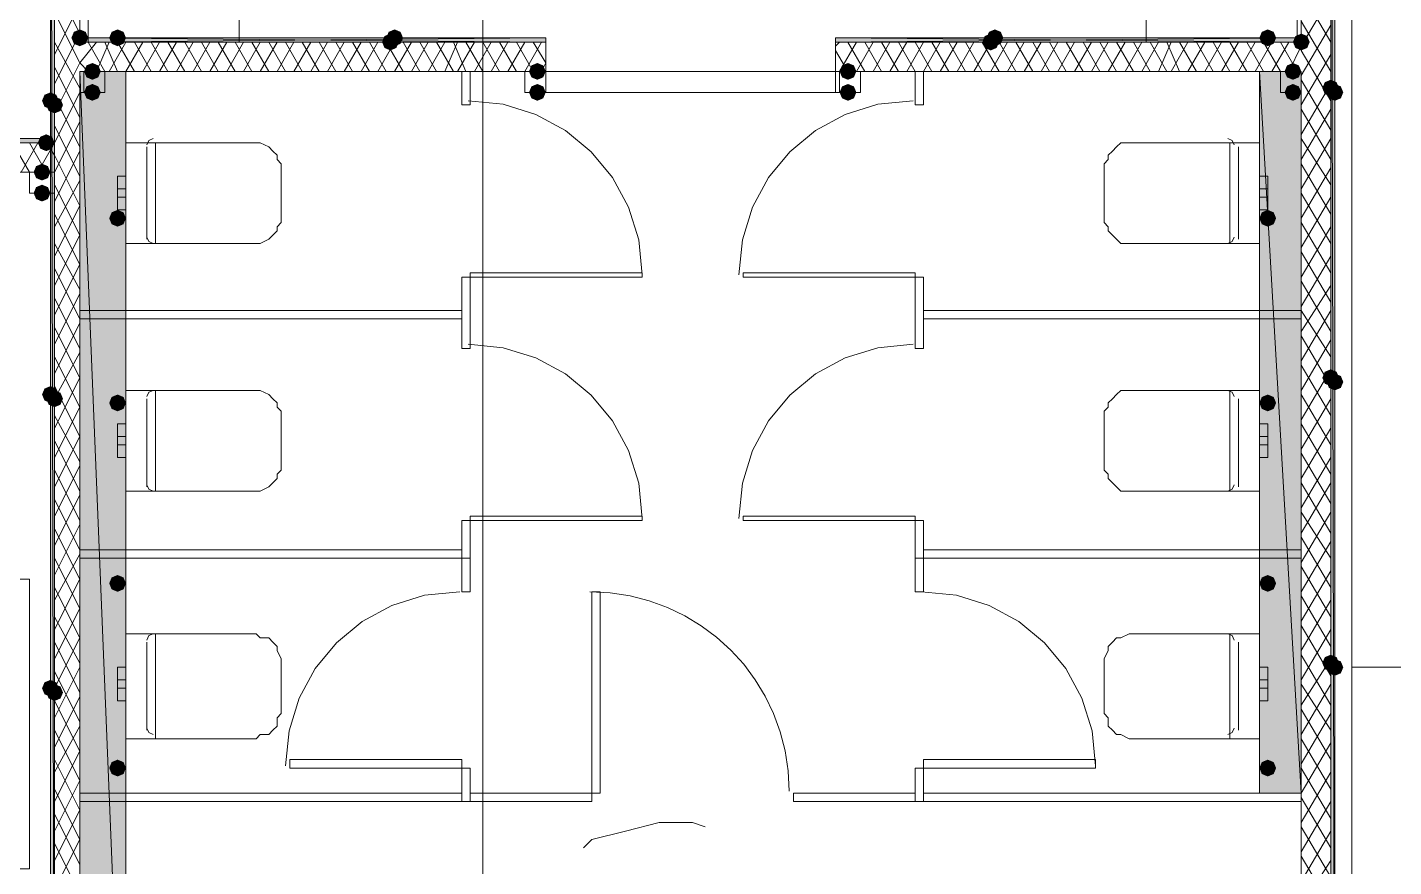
# Model space of a CAD drawing. Header units: millimetres. Extents: x 0 to 420, y 0 to 297.
# Drawn here: x 373.36 to 387.14, y 144.46 to 152.93 of the extents above; entities that cross this region are included whole.
import ezdxf

# ---------------------------------------------------------------- set-up
doc = ezdxf.new("R2010")
doc.units = ezdxf.units.MM

msp = doc.modelspace()

# ---------------------------------------------------------------- hatches: boundary and pattern name
h = msp.add_hatch(color=7)
h.paths.add_polyline_path([(373.634, 158.072667), (373.591667, 158.072667), (373.634, 140.335)], flags=0)
h.paths.add_polyline_path([(373.591667, 158.072667), (373.634, 140.335), (373.591667, 140.335)], flags=0)
h = msp.add_hatch(color=7)
h.paths.add_polyline_path([(386.545667, 158.072667), (386.503333, 158.072667), (386.545667, 140.716)], flags=0)
h.paths.add_polyline_path([(386.503333, 158.072667), (386.545667, 140.716), (386.503333, 140.716)], flags=0)
for color, points in [(254, [(373.972667, 152.823333), (373.947796, 152.763537), (373.888, 152.738667), (373.828204, 152.763537), (373.803333, 152.823333), (373.828204, 152.883129), (373.888, 152.908), (373.947796, 152.883129)]), (7, [(374.353667, 152.823333), (374.328796, 152.763537), (374.269, 152.738667), (374.209204, 152.763537), (374.184333, 152.823333), (374.209204, 152.883129), (374.269, 152.908), (374.328796, 152.883129)]), (254, [(377.105333, 152.781), (377.080462, 152.721204), (377.020667, 152.696333), (376.960871, 152.721204), (376.936, 152.781), (376.960871, 152.840796), (377.020667, 152.865667), (377.080462, 152.840796)]), (254, [(377.147667, 152.823333), (377.122796, 152.763537), (377.063, 152.738667), (377.003204, 152.763537), (376.978333, 152.823333), (377.003204, 152.883129), (377.063, 152.908), (377.122796, 152.883129)]), (254, [(383.159, 152.781), (383.134129, 152.721204), (383.074333, 152.696333), (383.014537, 152.721204), (382.989667, 152.781), (383.014537, 152.840796), (383.074333, 152.865667), (383.134129, 152.840796)]), (254, [(383.201333, 152.823333), (383.176462, 152.763537), (383.116667, 152.738667), (383.056871, 152.763537), (383.032, 152.823333), (383.056871, 152.883129), (383.116667, 152.908), (383.176462, 152.883129)]), (7, [(385.953, 152.823333), (385.928129, 152.763537), (385.868333, 152.738667), (385.808538, 152.763537), (385.783667, 152.823333), (385.808537, 152.883129), (385.868333, 152.908), (385.928129, 152.883129)]), (254, [(386.291667, 152.781), (386.266796, 152.721204), (386.207, 152.696333), (386.147204, 152.721204), (386.122333, 152.781), (386.147204, 152.840796), (386.207, 152.865667), (386.266796, 152.840796)]), (7, [(374.099667, 152.484667), (374.074796, 152.424871), (374.015, 152.4), (373.955204, 152.424871), (373.930333, 152.484667), (373.955204, 152.544462), (374.015, 152.569333), (374.074796, 152.544463)]), (7, [(378.587, 152.484667), (378.562129, 152.424871), (378.502333, 152.4), (378.442538, 152.424871), (378.417667, 152.484667), (378.442537, 152.544462), (378.502333, 152.569333), (378.562129, 152.544463)]), (7, [(381.719667, 152.484667), (381.694796, 152.424871), (381.635, 152.4), (381.575204, 152.424871), (381.550333, 152.484667), (381.575204, 152.544462), (381.635, 152.569333), (381.694796, 152.544463)]), (7, [(386.207, 152.484667), (386.182129, 152.424871), (386.122333, 152.4), (386.062538, 152.424871), (386.037667, 152.484667), (386.062537, 152.544462), (386.122333, 152.569333), (386.182129, 152.544463)]), (254, [(373.676333, 152.188333), (373.651462, 152.128537), (373.591667, 152.103667), (373.531871, 152.128537), (373.507, 152.188333), (373.531871, 152.248129), (373.591667, 152.273), (373.651462, 152.248129)]), (7, [(374.099667, 152.273), (374.074796, 152.213204), (374.015, 152.188333), (373.955204, 152.213204), (373.930333, 152.273), (373.955204, 152.332796), (374.015, 152.357667), (374.074796, 152.332796)]), (7, [(378.587, 152.273), (378.562129, 152.213204), (378.502333, 152.188333), (378.442538, 152.213204), (378.417667, 152.273), (378.442537, 152.332796), (378.502333, 152.357667), (378.562129, 152.332796)]), (7, [(381.719667, 152.273), (381.694796, 152.213204), (381.635, 152.188333), (381.575204, 152.213204), (381.550333, 152.273), (381.575204, 152.332796), (381.635, 152.357667), (381.694796, 152.332796)]), (7, [(386.207, 152.273), (386.182129, 152.213204), (386.122333, 152.188333), (386.062538, 152.213204), (386.037667, 152.273), (386.062537, 152.332796), (386.122333, 152.357667), (386.182129, 152.332796)]), (254, [(386.588, 152.315333), (386.563129, 152.255537), (386.503333, 152.230667), (386.443537, 152.255537), (386.418667, 152.315333), (386.443537, 152.375129), (386.503333, 152.4), (386.563129, 152.375129)]), (254, [(386.630333, 152.273), (386.605462, 152.213204), (386.545667, 152.188333), (386.485871, 152.213204), (386.461, 152.273), (386.485871, 152.332796), (386.545667, 152.357667), (386.605462, 152.332796)]), (254, [(373.718667, 152.146), (373.693796, 152.086204), (373.634, 152.061333), (373.574204, 152.086204), (373.549333, 152.146), (373.574204, 152.205796), (373.634, 152.230667), (373.693796, 152.205796)]), (254, [(373.634, 151.765), (373.609129, 151.705204), (373.549333, 151.680333), (373.489537, 151.705204), (373.464667, 151.765), (373.489537, 151.824796), (373.549333, 151.849667), (373.609129, 151.824796)]), (254, [(373.634, 151.765), (373.609129, 151.705204), (373.549333, 151.680333), (373.489537, 151.705204), (373.464667, 151.765), (373.489537, 151.824796), (373.549333, 151.849667), (373.609129, 151.824796)]), (7, [(373.591667, 151.468667), (373.566796, 151.408871), (373.507, 151.384), (373.447204, 151.408871), (373.422333, 151.468667), (373.447204, 151.528462), (373.507, 151.553333), (373.566796, 151.528463)]), (7, [(373.591667, 151.257), (373.566796, 151.197204), (373.507, 151.172333), (373.447204, 151.197204), (373.422333, 151.257), (373.447204, 151.316796), (373.507, 151.341667), (373.566796, 151.316796)]), (7, [(374.353667, 151.003), (374.328796, 150.943204), (374.269, 150.918333), (374.209204, 150.943204), (374.184333, 151.003), (374.209204, 151.062796), (374.269, 151.087667), (374.328796, 151.062796)]), (7, [(385.953, 151.003), (385.928129, 150.943204), (385.868333, 150.918333), (385.808538, 150.943204), (385.783667, 151.003), (385.808537, 151.062796), (385.868333, 151.087667), (385.928129, 151.062796)]), (254, [(386.588, 149.394333), (386.563129, 149.334537), (386.503333, 149.309667), (386.443537, 149.334537), (386.418667, 149.394333), (386.443537, 149.454129), (386.503333, 149.479), (386.563129, 149.454129)]), (254, [(386.630333, 149.352), (386.605462, 149.292204), (386.545667, 149.267333), (386.485871, 149.292204), (386.461, 149.352), (386.485871, 149.411796), (386.545667, 149.436667), (386.605462, 149.411796)]), (254, [(373.676333, 149.225), (373.651462, 149.165204), (373.591667, 149.140333), (373.531871, 149.165204), (373.507, 149.225), (373.531871, 149.284796), (373.591667, 149.309667), (373.651462, 149.284796)]), (254, [(373.718667, 149.182667), (373.693796, 149.122871), (373.634, 149.098), (373.574204, 149.122871), (373.549333, 149.182667), (373.574204, 149.242462), (373.634, 149.267333), (373.693796, 149.242463)]), (7, [(374.353667, 149.140333), (374.328796, 149.080537), (374.269, 149.055667), (374.209204, 149.080537), (374.184333, 149.140333), (374.209204, 149.200129), (374.269, 149.225), (374.328796, 149.200129)]), (7, [(385.953, 149.140333), (385.928129, 149.080537), (385.868333, 149.055667), (385.808538, 149.080537), (385.783667, 149.140333), (385.808537, 149.200129), (385.868333, 149.225), (385.928129, 149.200129)]), (7, [(374.353667, 147.32), (374.328796, 147.260204), (374.269, 147.235333), (374.209204, 147.260204), (374.184333, 147.32), (374.209204, 147.379796), (374.269, 147.404667), (374.328796, 147.379796)]), (7, [(385.953, 147.32), (385.928129, 147.260204), (385.868333, 147.235333), (385.808538, 147.260204), (385.783667, 147.32), (385.808537, 147.379796), (385.868333, 147.404667), (385.928129, 147.379796)]), (254, [(386.588, 146.515667), (386.563129, 146.455871), (386.503333, 146.431), (386.443537, 146.455871), (386.418667, 146.515667), (386.443537, 146.575462), (386.503333, 146.600333), (386.563129, 146.575463)]), (254, [(386.630333, 146.473333), (386.605462, 146.413537), (386.545667, 146.388667), (386.485871, 146.413537), (386.461, 146.473333), (386.485871, 146.533129), (386.545667, 146.558), (386.605462, 146.533129)]), (254, [(373.676333, 146.261667), (373.651462, 146.201871), (373.591667, 146.177), (373.531871, 146.201871), (373.507, 146.261667), (373.531871, 146.321462), (373.591667, 146.346333), (373.651462, 146.321463)]), (254, [(373.718667, 146.219333), (373.693796, 146.159538), (373.634, 146.134667), (373.574204, 146.159538), (373.549333, 146.219333), (373.574204, 146.279129), (373.634, 146.304), (373.693796, 146.279129)]), (7, [(374.353667, 145.457333), (374.328796, 145.397537), (374.269, 145.372667), (374.209204, 145.397537), (374.184333, 145.457333), (374.209204, 145.517129), (374.269, 145.542), (374.328796, 145.517129)]), (7, [(385.953, 145.457333), (385.928129, 145.397537), (385.868333, 145.372667), (385.808538, 145.397537), (385.783667, 145.457333), (385.808537, 145.517129), (385.868333, 145.542), (385.928129, 145.517129)])]:
    msp.add_hatch(color=color).paths.add_polyline_path(points, flags=0)
h = msp.add_hatch(color=7)
h.paths.add_polyline_path([(378.587, 152.823333), (373.888, 152.823333), (378.587, 152.781)], flags=0)
h.paths.add_polyline_path([(373.888, 152.823333), (378.587, 152.781), (373.888, 152.781)], flags=0)
h = msp.add_hatch(color=7)
h.paths.add_polyline_path([(386.207, 152.823333), (381.508, 152.823333), (386.207, 152.781)], flags=0)
h.paths.add_polyline_path([(381.508, 152.823333), (386.207, 152.781), (381.508, 152.781)], flags=0)
h = msp.add_hatch(color=7)
h.paths.add_polyline_path([(374.353667, 152.484667), (373.888, 152.484667), (374.353667, 141.054667)], flags=0)
h.paths.add_polyline_path([(373.888, 152.484667), (374.353667, 141.054667), (373.888, 141.054667)], flags=0)
h = msp.add_hatch(color=7)
h.paths.add_polyline_path([(386.207, 152.484667), (385.783667, 152.484667), (386.207, 145.203333)], flags=0)
h.paths.add_polyline_path([(385.783667, 152.484667), (386.207, 145.203333), (385.783667, 145.203333)], flags=0)
h = msp.add_hatch(color=7)
h.paths.add_polyline_path([(373.549333, 151.807333), (367.03, 151.807333), (373.549333, 151.765)], flags=0)
h.paths.add_polyline_path([(367.03, 151.807333), (373.549333, 151.765), (367.03, 151.765)], flags=0)

# ---------------------------------------------------------------- linework, layer by layer
at = {"color": 7, "lineweight": 0}
for points in [[(100.922667, 105.029), (386.715, 105.029), (386.715, 222.715667), (100.922667, 222.715667)], [(395.435667, 181.271333), (395.435667, 146.473333), (386.715, 146.473333), (386.715, 181.271333)], [(373.634, 158.072667), (373.591667, 158.072667), (373.634, 140.335)], [(373.591667, 158.072667), (373.634, 140.335), (373.591667, 140.335)], [(373.634, 140.335), (373.634, 158.072667), (373.591667, 158.072667), (373.591667, 140.335)], [(373.634, 140.335), (373.634, 158.072667), (373.591667, 158.072667), (373.591667, 140.335)], [(386.545667, 158.072667), (386.503333, 158.072667), (386.545667, 140.716)], [(386.503333, 158.072667), (386.545667, 140.716), (386.503333, 140.716)], [(386.503333, 158.072667), (386.503333, 140.716), (386.545667, 140.716), (386.545667, 158.072667)], [(386.503333, 158.072667), (386.503333, 140.716), (386.545667, 140.716), (386.545667, 158.072667)], [(378.587, 152.823333), (373.888, 152.823333), (378.587, 152.781)], [(373.888, 152.823333), (378.587, 152.781), (373.888, 152.781)], [(378.587, 152.823333), (373.888, 152.823333), (373.888, 152.781), (378.587, 152.781)], [(378.587, 152.823333), (373.888, 152.823333), (373.888, 152.781), (378.587, 152.781)], [(386.207, 152.823333), (381.508, 152.823333), (386.207, 152.781)], [(381.508, 152.823333), (386.207, 152.781), (381.508, 152.781)], [(381.508, 152.781), (381.508, 152.823333), (386.207, 152.823333), (386.207, 152.781), (381.508, 152.781), (386.207, 152.781), (386.207, 152.823333), (381.508, 152.823333)], [(374.353667, 152.484667), (373.888, 152.484667), (374.353667, 141.054667)], [(373.888, 152.484667), (374.353667, 141.054667), (373.888, 141.054667)], [(373.888, 152.484667), (374.142, 152.484667), (374.142, 152.273), (373.888, 152.273)], [(374.353667, 152.484667), (374.353667, 141.054667), (373.888, 141.054667), (373.888, 152.484667)], [(373.930333, 152.484667), (373.930333, 152.273), (374.142, 152.273), (374.142, 152.484667)], [(377.825, 152.484667), (377.740333, 152.484667), (377.740333, 152.146), (377.825, 152.146)], [(378.375333, 152.484667), (378.587, 152.484667), (378.587, 152.273), (378.375333, 152.273), (378.375333, 152.484667), (378.587, 152.484667), (378.587, 152.273), (378.375333, 152.273)], [(381.508, 152.484667), (381.762, 152.484667), (381.762, 152.273), (381.508, 152.273)], [(381.550333, 152.484667), (381.550333, 152.273), (381.762, 152.273), (381.762, 152.484667)], [(382.312333, 152.484667), (382.397, 152.484667), (382.397, 152.146), (382.312333, 152.146)], [(386.207, 152.484667), (385.783667, 152.484667), (386.207, 145.203333)], [(385.783667, 152.484667), (386.207, 145.203333), (385.783667, 145.203333)], [(386.207, 152.484667), (385.783667, 152.484667), (385.783667, 145.203333), (386.207, 145.203333)], [(385.995333, 152.484667), (386.207, 152.484667), (386.207, 152.273), (385.995333, 152.273), (385.995333, 152.484667), (386.207, 152.484667), (386.207, 152.273), (385.995333, 152.273)], [(373.549333, 151.807333), (367.03, 151.807333), (373.549333, 151.765)], [(367.03, 151.807333), (373.549333, 151.765), (367.03, 151.765)], [(367.03, 151.765), (367.03, 151.807333), (373.549333, 151.807333), (373.549333, 151.765), (367.03, 151.765), (373.549333, 151.765), (373.549333, 151.807333), (367.03, 151.807333)], [(375.92, 151.468667), (375.92, 151.553333), (375.877667, 151.595667), (375.877667, 151.638), (375.835333, 151.680333), (375.793, 151.722667), (375.708333, 151.765), (375.666, 151.765), (375.623667, 151.765), (374.353667, 151.765), (374.353667, 150.749), (375.623667, 150.749), (375.666, 150.749), (375.708333, 150.749), (375.793, 150.791333), (375.835333, 150.833667), (375.877667, 150.876), (375.877667, 150.918333), (375.92, 150.960667), (375.92, 151.003)], [(384.217333, 151.468667), (384.217333, 151.553333), (384.259667, 151.595667), (384.259667, 151.638), (384.302, 151.680333), (384.344333, 151.722667), (384.386667, 151.765), (384.471333, 151.765), (384.513667, 151.765), (385.783667, 151.765), (385.783667, 150.749), (384.513667, 150.749), (384.471333, 150.749), (384.386667, 150.749), (384.344333, 150.791333), (384.302, 150.833667), (384.259667, 150.876), (384.259667, 150.918333), (384.217333, 150.960667), (384.217333, 151.003)], [(374.353667, 151.595667), (374.353667, 150.918333)], [(385.783667, 151.595667), (385.783667, 150.918333)], [(373.634, 140.335), (373.634, 151.468667), (357.039333, 151.468667), (357.039333, 140.335)], [(373.634, 151.468667), (373.38, 151.468667), (373.38, 151.257), (373.634, 151.257)], [(373.591667, 151.468667), (373.591667, 151.257), (373.38, 151.257), (373.38, 151.468667)], [(377.740333, 150.029333), (377.740333, 149.690667), (377.825, 149.690667), (377.825, 150.029333), (377.825, 150.410333), (377.740333, 150.410333)], [(377.825, 150.410333), (379.560667, 150.410333), (379.560667, 150.452667), (377.825, 150.452667)], [(382.312333, 150.410333), (380.576667, 150.410333), (380.576667, 150.452667), (382.312333, 150.452667)], [(382.397, 150.029333), (382.397, 149.690667), (382.312333, 149.690667), (382.312333, 150.029333), (382.312333, 150.410333), (382.397, 150.410333)], [(373.888, 150.071667), (373.888, 149.987), (377.740333, 149.987), (377.740333, 150.071667)], [(386.207, 150.071667), (386.207, 149.987), (382.397, 149.987), (382.397, 150.071667)], [(375.92, 148.971), (375.92, 149.055667), (375.877667, 149.098), (375.877667, 149.140333), (375.835333, 149.182667), (375.793, 149.225), (375.708333, 149.267333), (375.666, 149.267333), (375.623667, 149.267333), (374.353667, 149.267333), (374.353667, 148.251333), (375.623667, 148.251333), (375.666, 148.251333), (375.708333, 148.251333), (375.793, 148.293667), (375.835333, 148.336), (375.877667, 148.378333), (375.877667, 148.420667), (375.92, 148.463), (375.92, 148.505333)], [(384.217333, 148.971), (384.217333, 149.055667), (384.259667, 149.098), (384.259667, 149.140333), (384.302, 149.182667), (384.344333, 149.225), (384.386667, 149.267333), (384.471333, 149.267333), (384.513667, 149.267333), (385.783667, 149.267333), (385.783667, 148.251333), (384.513667, 148.251333), (384.471333, 148.251333), (384.386667, 148.251333), (384.344333, 148.293667), (384.302, 148.336), (384.259667, 148.378333), (384.259667, 148.420667), (384.217333, 148.463), (384.217333, 148.505333)], [(374.353667, 149.098), (374.353667, 148.378333)], [(385.783667, 149.098), (385.783667, 148.378333)], [(377.825, 147.955), (377.825, 147.997333), (379.560667, 147.997333), (379.560667, 147.955), (377.825, 147.955), (377.740333, 147.955), (377.740333, 147.574), (377.825, 147.574)], [(382.312333, 147.955), (382.312333, 147.997333), (380.576667, 147.997333), (380.576667, 147.955), (382.312333, 147.955), (382.397, 147.955), (382.397, 147.574), (382.312333, 147.574)], [(373.888, 147.658667), (373.888, 147.574), (377.740333, 147.574), (377.740333, 147.658667)], [(386.207, 147.658667), (386.207, 147.574), (382.397, 147.574), (382.397, 147.658667)], [(377.825, 147.574), (377.740333, 147.574), (377.740333, 147.235333), (377.825, 147.235333)], [(382.312333, 147.574), (382.397, 147.574), (382.397, 147.235333), (382.312333, 147.235333)], [(371.686667, 144.483667), (371.686667, 147.32), (371.686667, 147.362333), (371.729, 147.362333), (373.337667, 147.362333), (373.38, 147.362333), (373.38, 147.32), (373.38, 144.483667), (373.38, 144.441333), (373.337667, 144.441333), (371.729, 144.441333), (371.686667, 144.441333)], [(379.052667, 145.203333), (379.052667, 147.235333), (379.137333, 147.235333), (379.137333, 145.203333)], [(375.92, 146.515667), (375.92, 146.558), (375.877667, 146.642667), (375.877667, 146.685), (375.835333, 146.727333), (375.793, 146.769667), (375.708333, 146.769667), (375.666, 146.812), (375.623667, 146.812), (374.353667, 146.812), (374.353667, 145.753667), (375.623667, 145.753667), (375.666, 145.753667), (375.708333, 145.796), (375.793, 145.796), (375.835333, 145.838333), (375.877667, 145.880667), (375.877667, 145.965333), (375.92, 146.007667), (375.92, 146.05)], [(384.217333, 146.515667), (384.217333, 146.558), (384.259667, 146.642667), (384.259667, 146.685), (384.302, 146.727333), (384.344333, 146.769667), (384.386667, 146.769667), (384.471333, 146.812), (384.513667, 146.812), (385.783667, 146.812), (385.783667, 145.753667), (384.513667, 145.753667), (384.471333, 145.753667), (384.386667, 145.796), (384.344333, 145.796), (384.302, 145.838333), (384.259667, 145.880667), (384.259667, 145.965333), (384.217333, 146.007667), (384.217333, 146.05)], [(374.353667, 146.642667), (374.353667, 145.923)], [(385.783667, 146.642667), (385.783667, 145.923)], [(377.740333, 145.542), (376.004667, 145.542), (376.004667, 145.457333), (377.740333, 145.457333)], [(382.397, 145.542), (384.132667, 145.542), (384.132667, 145.457333), (382.397, 145.457333)], [(377.825, 145.457333), (377.740333, 145.457333), (377.740333, 145.118667), (377.825, 145.118667)], [(382.312333, 145.457333), (382.397, 145.457333), (382.397, 145.118667), (382.312333, 145.118667)], [(373.888, 145.203333), (373.888, 145.118667), (377.740333, 145.118667), (377.740333, 145.203333)], [(379.052667, 145.203333), (379.052667, 145.118667), (377.825, 145.118667), (377.825, 145.203333)], [(382.312333, 145.203333), (382.312333, 145.118667), (381.084667, 145.118667), (381.084667, 145.203333)], [(386.207, 145.203333), (386.207, 145.118667), (382.397, 145.118667), (382.397, 145.203333)]]:
    msp.add_lwpolyline(points, close=True, dxfattribs=at)
at = {"color": 1, "lineweight": 0}
msp.add_lwpolyline([(278.595667, 123.232333), (368.596334, 123.232333), (368.596334, 124.375333), (370.205, 124.375333), (370.924667, 124.375333), (370.924667, 108.458), (377.952, 108.458), (377.952, 160.739666), (380.195667, 160.739666), (380.195667, 163.872333), (365.294334, 163.872333), (365.294334, 145.668999), (361.992334, 145.668999), (361.992334, 149.351999), (361.992334, 150.071666), (361.272667, 150.071666), (348.191667, 150.071666), (348.191667, 146.430999), (348.191667, 145.668999), (344.381667, 145.668999), (344.381667, 149.351999), (344.381667, 150.071666), (330.792667, 150.071666)], dxfattribs=at)
at = {"color": 7, "lineweight": 0}
for points in [[(373.634, 160.528), (373.634, 151.765)], [(386.503333, 105.537), (386.503333, 160.528)], [(373.634, 158.072667), (373.634, 140.335), (373.591667, 158.072667), (373.591667, 140.335)], [(386.503333, 140.716), (386.503333, 158.072667), (386.545667, 140.716), (386.545667, 158.072667)], [(375.496667, 152.781), (373.888, 152.781), (373.888, 157.437667), (375.496667, 157.437667)], [(373.888, 152.781), (373.888, 157.437667)], [(373.972667, 152.781), (373.972667, 157.437667)], [(375.496667, 152.781), (375.496667, 157.437667)], [(384.640667, 152.781), (384.640667, 157.437667)], [(384.640667, 152.781), (386.207, 152.781), (386.207, 157.437667), (384.640667, 157.437667)], [(386.164667, 152.781), (386.164667, 157.437667)], [(386.207, 157.437667), (386.207, 152.781)], [(373.888, 152.865667), (373.634, 153.373667)], [(386.503333, 152.781), (386.207, 153.289)], [(386.207, 152.738667), (386.503333, 153.246667)], [(373.634, 152.654), (373.888, 153.162)], [(373.888, 152.569333), (373.634, 153.077333)], [(386.503333, 152.484667), (386.207, 152.992667)], [(373.634, 152.357667), (373.888, 152.865667)], [(378.587, 152.823333), (373.888, 152.823333), (378.587, 152.823333), (373.888, 152.781)], [(386.207, 152.781), (381.508, 152.781), (386.207, 152.823333), (381.508, 152.823333)], [(386.207, 152.442333), (386.503333, 152.950333)], [(373.888, 152.315333), (373.634, 152.781)], [(373.888, 152.569333), (374.057333, 152.781)], [(378.587, 152.781), (373.888, 152.781)], [(373.888, 152.484667), (378.587, 152.484667), (378.587, 152.781)], [(374.142, 152.484667), (373.972667, 152.781)], [(374.057333, 152.484667), (374.184333, 152.781)], [(374.269, 152.484667), (374.142, 152.781)], [(374.184333, 152.484667), (374.353667, 152.781)], [(374.438333, 152.484667), (374.269, 152.781)], [(374.353667, 152.484667), (374.523, 152.781)], [(374.607667, 152.484667), (374.438333, 152.781)], [(374.523, 152.484667), (374.692333, 152.781)], [(374.777, 152.484667), (374.607667, 152.781)], [(374.692333, 152.484667), (374.861667, 152.781)], [(374.946333, 152.484667), (374.777, 152.781)], [(374.861667, 152.484667), (375.031, 152.781)], [(375.115667, 152.484667), (374.946333, 152.781)], [(375.031, 152.484667), (375.200333, 152.781)], [(375.285, 152.484667), (375.115667, 152.781)], [(375.200333, 152.484667), (375.369667, 152.781)], [(375.454333, 152.484667), (375.285, 152.781)], [(375.369667, 152.484667), (375.539, 152.781)], [(375.623667, 152.484667), (375.454333, 152.781)], [(375.539, 152.484667), (375.708333, 152.781)], [(375.793, 152.484667), (375.623667, 152.781)], [(375.708333, 152.484667), (375.877667, 152.781)], [(375.962333, 152.484667), (375.793, 152.781)], [(375.877667, 152.484667), (376.047, 152.781)], [(376.131667, 152.484667), (375.962333, 152.781)], [(376.047, 152.484667), (376.216333, 152.781)], [(376.301, 152.484667), (376.131667, 152.781)], [(376.216333, 152.484667), (376.385667, 152.781)], [(376.470333, 152.484667), (376.301, 152.781)], [(376.385667, 152.484667), (376.555, 152.781)], [(376.639667, 152.484667), (376.470333, 152.781)], [(376.555, 152.484667), (376.724333, 152.781)], [(376.809, 152.484667), (376.639667, 152.781)], [(376.724333, 152.484667), (376.893667, 152.781)], [(376.978333, 152.484667), (376.809, 152.781)], [(376.893667, 152.484667), (377.063, 152.781)], [(377.147667, 152.484667), (376.978333, 152.781)], [(377.063, 152.484667), (377.232333, 152.781)], [(377.317, 152.484667), (377.147667, 152.781)], [(377.232333, 152.484667), (377.401667, 152.781)], [(377.486333, 152.484667), (377.317, 152.781)], [(377.401667, 152.484667), (377.571, 152.781)], [(377.655667, 152.484667), (377.486333, 152.781)], [(377.571, 152.484667), (377.698, 152.781)], [(377.782667, 152.484667), (377.655667, 152.781)], [(377.698, 152.484667), (377.867333, 152.781)], [(377.952, 152.484667), (377.782667, 152.781)], [(377.867333, 152.484667), (378.036667, 152.781)], [(378.121333, 152.484667), (377.952, 152.781)], [(378.036667, 152.484667), (378.206, 152.781)], [(378.290667, 152.484667), (378.121333, 152.781)], [(378.206, 152.484667), (378.375333, 152.781)], [(378.46, 152.484667), (378.290667, 152.781)], [(378.375333, 152.484667), (378.544667, 152.781)], [(378.587, 152.569333), (378.46, 152.781)], [(381.508, 152.738667), (381.550333, 152.781)], [(386.207, 152.781), (381.508, 152.781), (381.508, 152.484667), (386.207, 152.484667)], [(381.635, 152.484667), (381.508, 152.696333)], [(381.550333, 152.484667), (381.719667, 152.781)], [(381.804333, 152.484667), (381.635, 152.781)], [(381.719667, 152.484667), (381.889, 152.781)], [(381.973667, 152.484667), (381.804333, 152.781)], [(381.889, 152.484667), (382.058333, 152.781)], [(382.143, 152.484667), (381.973667, 152.781)], [(382.058333, 152.484667), (382.227667, 152.781)], [(382.312333, 152.484667), (382.143, 152.781)], [(382.227667, 152.484667), (382.397, 152.781)], [(382.481667, 152.484667), (382.312333, 152.781)], [(382.397, 152.484667), (382.566333, 152.781)], [(382.651, 152.484667), (382.481667, 152.781)], [(382.566333, 152.484667), (382.735667, 152.781)], [(382.820333, 152.484667), (382.651, 152.781)], [(382.735667, 152.484667), (382.905, 152.781)], [(382.989667, 152.484667), (382.820333, 152.781)], [(382.905, 152.484667), (383.074333, 152.781)], [(383.159, 152.484667), (382.989667, 152.781)], [(383.074333, 152.484667), (383.243667, 152.781)], [(383.328333, 152.484667), (383.159, 152.781)], [(383.243667, 152.484667), (383.413, 152.781)], [(383.497667, 152.484667), (383.328333, 152.781)], [(383.413, 152.484667), (383.582333, 152.781)], [(383.667, 152.484667), (383.497667, 152.781)], [(383.582333, 152.484667), (383.751667, 152.781)], [(383.836333, 152.484667), (383.667, 152.781)], [(383.751667, 152.484667), (383.921, 152.781)], [(384.005667, 152.484667), (383.836333, 152.781)], [(383.921, 152.484667), (384.090333, 152.781)], [(384.175, 152.484667), (384.005667, 152.781)], [(384.090333, 152.484667), (384.259667, 152.781)], [(384.344333, 152.484667), (384.175, 152.781)], [(384.259667, 152.484667), (384.429, 152.781)], [(384.513667, 152.484667), (384.344333, 152.781)], [(384.429, 152.484667), (384.598333, 152.781)], [(384.683, 152.484667), (384.513667, 152.781)], [(384.598333, 152.484667), (384.767667, 152.781)], [(384.852333, 152.484667), (384.683, 152.781)], [(384.767667, 152.484667), (384.894667, 152.781)], [(384.979333, 152.484667), (384.852333, 152.781)], [(384.894667, 152.484667), (385.064, 152.781)], [(385.148667, 152.484667), (384.979333, 152.781)], [(385.064, 152.484667), (385.233333, 152.781)], [(385.318, 152.484667), (385.148667, 152.781)], [(385.233333, 152.484667), (385.402667, 152.781)], [(385.487333, 152.484667), (385.318, 152.781)], [(385.402667, 152.484667), (385.572, 152.781)], [(385.656667, 152.484667), (385.487333, 152.781)], [(385.572, 152.484667), (385.741333, 152.781)], [(385.826, 152.484667), (385.656667, 152.781)], [(385.741333, 152.484667), (385.910667, 152.781)], [(385.995333, 152.484667), (385.826, 152.781)], [(385.910667, 152.484667), (386.08, 152.781)], [(386.164667, 152.484667), (385.995333, 152.781)], [(386.08, 152.484667), (386.207, 152.738667)], [(386.207, 152.696333), (386.164667, 152.781)], [(386.503333, 152.188333), (386.207, 152.696333)], [(373.634, 152.061333), (373.888, 152.569333)], [(373.972667, 152.484667), (373.888, 152.569333)], [(378.544667, 152.484667), (378.587, 152.569333)], [(386.207, 152.146), (386.503333, 152.654)], [(373.888, 152.019), (373.634, 152.527)], [(373.888, 140.335), (373.888, 152.484667)], [(380.068667, 152.484667), (378.587, 152.484667), (378.587, 152.4)], [(381.508, 152.4), (381.508, 152.484667), (380.068667, 152.484667)], [(386.207, 152.484667), (386.207, 140.335)], [(373.634, 151.765), (373.888, 152.273)], [(378.587, 152.4), (378.587, 152.273), (380.068667, 152.273)], [(380.068667, 152.273), (381.508, 152.273), (381.508, 152.4)], [(386.503333, 151.892), (386.207, 152.4)], [(386.207, 151.849667), (386.503333, 152.357667)], [(373.888, 151.722667), (373.634, 152.230667)], [(379.560667, 150.4315), (379.524974, 150.785565), (379.422607, 151.115342), (379.260629, 151.413766), (379.046105, 151.673772), (378.786099, 151.888296), (378.487675, 152.050274), (378.157899, 152.152641), (377.803833, 152.188333)], [(382.291167, 152.188333), (381.937101, 152.152641), (381.607325, 152.050274), (381.308901, 151.888296), (381.048895, 151.673772), (380.834371, 151.413766), (380.672393, 151.115342), (380.570026, 150.785565), (380.534333, 150.4315)], [(386.207, 151.595667), (386.503333, 152.103667)], [(386.503333, 151.595667), (386.207, 152.103667)], [(373.634, 151.468667), (373.888, 151.976667)], [(373.888, 151.426333), (373.634, 151.934333)], [(373.549333, 151.765), (367.03, 151.765), (373.549333, 151.807333), (367.03, 151.807333)], [(373.634, 151.765), (367.03, 151.765)], [(373.38, 151.468667), (373.210667, 151.765)], [(373.295333, 151.468667), (373.464667, 151.765)], [(373.549333, 151.468667), (373.38, 151.765)], [(373.464667, 151.468667), (373.634, 151.765)], [(373.634, 151.638), (373.549333, 151.765)], [(374.628833, 151.807333), (374.583939, 151.788728), (374.565333, 151.743833)], [(374.565333, 151.722667), (374.565333, 151.257)], [(374.65, 150.749), (374.65, 151.765)], [(385.529667, 151.743833), (385.511061, 151.788728), (385.466167, 151.807333)], [(385.487333, 150.749), (385.487333, 151.765)], [(385.572, 151.722667), (385.572, 151.257)], [(386.207, 151.299333), (386.503333, 151.807333)], [(386.503333, 151.341667), (386.207, 151.807333)], [(373.634, 151.172333), (373.888, 151.680333)], [(373.888, 151.13), (373.634, 151.638)], [(367.03, 151.468667), (373.634, 151.468667)], [(373.634, 151.468667), (373.634, 140.335)], [(386.503333, 151.045333), (386.207, 151.553333)], [(386.207, 151.003), (386.503333, 151.511)], [(373.634, 150.918333), (373.888, 151.384)], [(373.888, 150.833667), (373.634, 151.341667)], [(374.269, 151.299333), (374.269, 151.384), (374.269, 151.426333)], [(374.353667, 151.426333), (374.269, 151.426333)], [(374.353667, 151.299333), (374.269, 151.299333), (374.269, 151.257), (374.269, 151.214667), (374.353667, 151.214667)], [(374.353667, 151.299333), (374.353667, 151.384), (374.353667, 151.426333)], [(374.353667, 151.299333), (374.353667, 151.257), (374.353667, 151.214667)], [(385.783667, 151.299333), (385.783667, 151.384), (385.783667, 151.426333)], [(385.783667, 151.426333), (385.868333, 151.426333)], [(385.783667, 151.299333), (385.783667, 151.257), (385.783667, 151.214667)], [(385.783667, 151.299333), (385.868333, 151.299333), (385.868333, 151.257), (385.868333, 151.214667), (385.783667, 151.214667)], [(385.868333, 151.299333), (385.868333, 151.384), (385.868333, 151.426333)], [(374.269, 151.087667), (374.269, 151.13), (374.269, 151.214667)], [(374.353667, 151.087667), (374.353667, 151.13), (374.353667, 151.214667)], [(374.565333, 151.257), (374.565333, 150.791333)], [(385.572, 151.257), (385.572, 150.791333)], [(385.783667, 151.087667), (385.783667, 151.13), (385.783667, 151.214667)], [(385.868333, 151.087667), (385.868333, 151.13), (385.868333, 151.214667)], [(386.503333, 150.749), (386.207, 151.257)], [(386.207, 150.706667), (386.503333, 151.214667)], [(373.634, 150.622), (373.888, 151.13)], [(373.888, 150.537333), (373.634, 151.045333)], [(374.353667, 151.087667), (374.269, 151.087667)], [(385.783667, 151.087667), (385.868333, 151.087667)], [(386.503333, 150.452667), (386.207, 150.960667)], [(386.207, 150.410333), (386.503333, 150.918333)], [(373.634, 150.325667), (373.888, 150.833667)], [(373.888, 150.283333), (373.634, 150.749)], [(374.565333, 150.8125), (374.583939, 150.767605), (374.628833, 150.749)], [(385.466167, 150.749), (385.511061, 150.767605), (385.529667, 150.8125)], [(386.503333, 150.156333), (386.207, 150.664333)], [(386.207, 150.114), (386.503333, 150.622)], [(373.634, 150.029333), (373.888, 150.537333)], [(373.888, 149.987), (373.634, 150.495)], [(386.503333, 149.86), (386.207, 150.368)], [(373.634, 149.733), (373.888, 150.241)], [(373.888, 149.690667), (373.634, 150.198667)], [(386.207, 149.86), (386.503333, 150.325667)], [(386.207, 149.563667), (386.503333, 150.071667)], [(386.503333, 149.606), (386.207, 150.071667)], [(373.634, 149.436667), (373.888, 149.944667)], [(373.888, 149.394333), (373.634, 149.902333)], [(386.503333, 149.309667), (386.207, 149.817667)], [(373.634, 149.182667), (373.888, 149.648333)], [(379.560667, 147.976167), (379.524974, 148.330232), (379.422607, 148.660009), (379.260629, 148.958432), (379.046105, 149.218438), (378.786099, 149.432962), (378.487675, 149.59494), (378.157899, 149.697308), (377.803833, 149.733)], [(382.291167, 149.733), (381.937101, 149.697308), (381.607325, 149.59494), (381.308901, 149.432962), (381.048895, 149.218438), (380.834371, 148.958432), (380.672393, 148.660009), (380.570026, 148.330232), (380.534333, 147.976167)], [(386.207, 149.267333), (386.503333, 149.775333)], [(373.888, 149.098), (373.634, 149.606)], [(386.503333, 149.013333), (386.207, 149.521333)], [(373.634, 148.886333), (373.888, 149.394333)], [(386.207, 148.971), (386.503333, 149.479)], [(373.888, 148.801667), (373.634, 149.309667)], [(374.628833, 149.267333), (374.583939, 149.248728), (374.565333, 149.203833)], [(374.65, 148.251333), (374.65, 149.267333)], [(385.529667, 149.203833), (385.511061, 149.248728), (385.466167, 149.267333)], [(385.487333, 148.251333), (385.487333, 149.267333)], [(373.634, 148.59), (373.888, 149.098)], [(374.565333, 149.182667), (374.565333, 148.759333)], [(385.572, 149.182667), (385.572, 148.759333)], [(386.503333, 148.717), (386.207, 149.225)], [(386.207, 148.674667), (386.503333, 149.182667)], [(373.888, 148.547667), (373.634, 149.013333)], [(374.269, 148.801667), (374.269, 148.886333), (374.269, 148.928667)], [(374.353667, 148.928667), (374.269, 148.928667)], [(374.353667, 148.801667), (374.353667, 148.886333), (374.353667, 148.928667)], [(385.783667, 148.801667), (385.783667, 148.886333), (385.783667, 148.928667)], [(385.783667, 148.928667), (385.868333, 148.928667)], [(385.868333, 148.801667), (385.868333, 148.886333), (385.868333, 148.928667)], [(386.503333, 148.420667), (386.207, 148.928667)], [(386.207, 148.378333), (386.503333, 148.886333)], [(373.634, 148.293667), (373.888, 148.801667)], [(373.888, 148.251333), (373.634, 148.759333)], [(374.353667, 148.801667), (374.269, 148.801667), (374.269, 148.759333), (374.269, 148.717), (374.353667, 148.717)], [(374.269, 148.59), (374.269, 148.632333), (374.269, 148.717)], [(374.353667, 148.801667), (374.353667, 148.759333), (374.353667, 148.717)], [(374.353667, 148.59), (374.353667, 148.632333), (374.353667, 148.717)], [(374.565333, 148.759333), (374.565333, 148.293667)], [(385.572, 148.759333), (385.572, 148.293667)], [(385.783667, 148.801667), (385.783667, 148.759333), (385.783667, 148.717)], [(385.783667, 148.801667), (385.868333, 148.801667), (385.868333, 148.759333), (385.868333, 148.717), (385.783667, 148.717)], [(385.783667, 148.59), (385.783667, 148.632333), (385.783667, 148.717)], [(385.868333, 148.59), (385.868333, 148.632333), (385.868333, 148.717)], [(374.353667, 148.59), (374.269, 148.59)], [(385.783667, 148.59), (385.868333, 148.59)], [(386.503333, 148.124333), (386.207, 148.632333)], [(386.207, 148.082), (386.503333, 148.59)], [(373.634, 147.997333), (373.888, 148.505333)], [(373.888, 147.955), (373.634, 148.463)], [(374.565333, 148.314833), (374.583939, 148.269939), (374.628833, 148.251333)], [(385.466167, 148.251333), (385.511061, 148.269939), (385.529667, 148.314833)], [(386.207, 147.828), (386.503333, 148.336)], [(386.503333, 147.828), (386.207, 148.336)], [(373.634, 147.701), (373.888, 148.209)], [(373.888, 147.658667), (373.634, 148.166667)], [(386.207, 147.531667), (386.503333, 148.039667)], [(386.503333, 147.574), (386.207, 148.039667)], [(373.634, 147.404667), (373.888, 147.912667)], [(373.888, 147.362333), (373.634, 147.870333)], [(386.503333, 147.277667), (386.207, 147.785667)], [(386.207, 147.235333), (386.503333, 147.743333)], [(373.634, 147.150667), (373.888, 147.616333)], [(373.888, 147.066), (373.634, 147.574)], [(386.503333, 146.981333), (386.207, 147.489333)], [(386.207, 146.939), (386.503333, 147.447)], [(373.634, 146.854333), (373.888, 147.362333)], [(373.888, 146.769667), (373.634, 147.277667)], [(377.719167, 147.235333), (377.365101, 147.199641), (377.035325, 147.097274), (376.736901, 146.935296), (376.476895, 146.720772), (376.262371, 146.460766), (376.100393, 146.162342), (375.998026, 145.832565), (375.962333, 145.4785)], [(381.042333, 145.2245), (381.031952, 145.430099), (381.001481, 145.629759), (380.951932, 145.822468), (380.884315, 146.007216), (380.799641, 146.182991), (380.69892, 146.348785), (380.583163, 146.503585), (380.453381, 146.646381), (380.310585, 146.776163), (380.155785, 146.89192), (379.989991, 146.992641), (379.814216, 147.077315), (379.629468, 147.144932), (379.436759, 147.194481), (379.237099, 147.224952), (379.0315, 147.235333)], [(384.132667, 145.4785), (384.096974, 145.832565), (383.994607, 146.162342), (383.832629, 146.460766), (383.618105, 146.720772), (383.358099, 146.935296), (383.059675, 147.097274), (382.729899, 147.199641), (382.375833, 147.235333)], [(386.503333, 146.685), (386.207, 147.193)], [(373.634, 146.558), (373.888, 147.066)], [(386.207, 146.642667), (386.503333, 147.150667)], [(373.888, 146.515667), (373.634, 146.981333)], [(386.503333, 146.388667), (386.207, 146.896667)], [(373.634, 146.261667), (373.888, 146.769667)], [(374.628833, 146.812), (374.583939, 146.793394), (374.565333, 146.7485)], [(374.65, 145.753667), (374.65, 146.812)], [(385.529667, 146.7485), (385.511061, 146.793394), (385.466167, 146.812)], [(385.487333, 145.753667), (385.487333, 146.812)], [(386.207, 146.346333), (386.503333, 146.854333)], [(373.888, 146.219333), (373.634, 146.727333)], [(374.565333, 146.727333), (374.565333, 146.304)], [(385.572, 146.727333), (385.572, 146.304)], [(386.503333, 146.092333), (386.207, 146.600333)], [(386.207, 146.092333), (386.503333, 146.558)], [(373.634, 145.965333), (373.888, 146.473333)], [(373.888, 145.923), (373.634, 146.431)], [(374.269, 146.346333), (374.269, 146.388667), (374.269, 146.473333)], [(374.353667, 146.473333), (374.269, 146.473333)], [(374.353667, 146.346333), (374.269, 146.346333), (374.269, 146.304), (374.269, 146.261667), (374.353667, 146.261667)], [(374.353667, 146.346333), (374.353667, 146.388667), (374.353667, 146.473333)], [(374.353667, 146.346333), (374.353667, 146.304), (374.353667, 146.261667)], [(385.783667, 146.346333), (385.783667, 146.388667), (385.783667, 146.473333)], [(385.783667, 146.473333), (385.868333, 146.473333)], [(385.783667, 146.346333), (385.783667, 146.304), (385.783667, 146.261667)], [(385.783667, 146.346333), (385.868333, 146.346333), (385.868333, 146.304), (385.868333, 146.261667), (385.783667, 146.261667)], [(385.868333, 146.346333), (385.868333, 146.388667), (385.868333, 146.473333)], [(374.269, 146.134667), (374.269, 146.177), (374.269, 146.261667)], [(374.353667, 146.134667), (374.353667, 146.177), (374.353667, 146.261667)], [(374.565333, 146.304), (374.565333, 145.838333)], [(385.572, 146.304), (385.572, 145.838333)], [(385.783667, 146.134667), (385.783667, 146.177), (385.783667, 146.261667)], [(385.868333, 146.134667), (385.868333, 146.177), (385.868333, 146.261667)], [(386.207, 145.796), (386.503333, 146.304)], [(386.503333, 145.838333), (386.207, 146.304)], [(373.634, 145.669), (373.888, 146.177)], [(373.888, 145.626667), (373.634, 146.134667)], [(374.353667, 146.134667), (374.269, 146.134667)], [(385.783667, 146.134667), (385.868333, 146.134667)], [(386.503333, 145.542), (386.207, 146.05)], [(386.207, 145.499667), (386.503333, 146.007667)], [(373.634, 145.415), (373.888, 145.880667)], [(373.888, 145.330333), (373.634, 145.838333)], [(374.565333, 145.8595), (374.583939, 145.814605), (374.628833, 145.796)], [(385.466167, 145.796), (385.511061, 145.814605), (385.529667, 145.8595)], [(386.503333, 145.245667), (386.207, 145.753667)], [(386.207, 145.203333), (386.503333, 145.711333)], [(373.634, 145.118667), (373.888, 145.626667)], [(373.888, 145.034), (373.634, 145.542)], [(386.503333, 144.949333), (386.207, 145.457333)], [(386.207, 144.907), (386.503333, 145.415)], [(373.634, 144.822333), (373.888, 145.330333)], [(373.888, 144.737667), (373.634, 145.245667)], [(386.503333, 144.653), (386.207, 145.161)], [(386.207, 144.610667), (386.503333, 145.118667)], [(373.634, 144.526), (373.888, 145.034)], [(373.888, 144.483667), (373.634, 144.991667)], [(380.195667, 144.864667), (380.068667, 144.907), (379.73, 144.907), (379.391333, 144.822333), (379.052667, 144.737667), (378.968, 144.653)], [(386.503333, 144.356667), (386.207, 144.864667)], [(373.634, 144.229667), (373.888, 144.737667)], [(373.888, 144.187333), (373.634, 144.695333)], [(386.207, 144.314333), (386.503333, 144.822333)], [(386.503333, 144.060333), (386.207, 144.568333)], [(386.207, 144.060333), (386.503333, 144.526)]]:
    msp.add_lwpolyline(points, dxfattribs=at)
at = {"color": 171, "lineweight": 0}
msp.add_lwpolyline([(373.634, 158.453667), (357.039333, 158.453667), (357.039333, 151.765), (373.634, 151.765)], close=True, dxfattribs=at)
at = {"color": 104, "lineweight": 0}
msp.add_lwpolyline([(373.888, 152.781), (378.587, 152.781), (378.587, 152.484667), (373.888, 152.484667), (373.888, 140.335), (386.207, 140.335), (386.207, 152.484667), (381.508, 152.484667), (381.508, 152.781), (386.207, 152.781), (386.207, 157.437667), (373.888, 157.437667)], close=True, dxfattribs=at)

doc.saveas('drawing.dxf')
